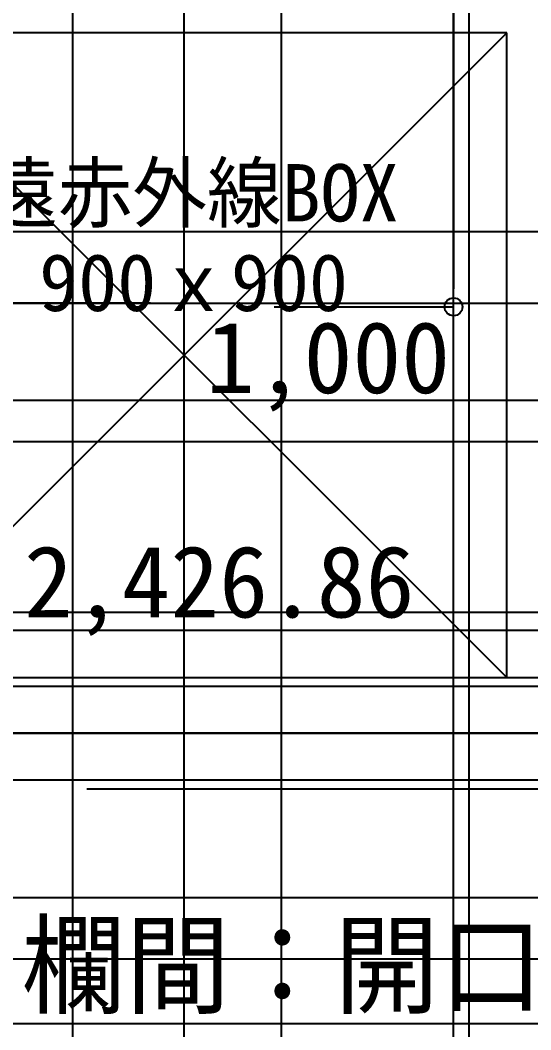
# Model space of a CAD drawing. Header units: metres. Extents: x 10861 to 26950, y 7268 to 22750.
# Drawn here: x 17141 to 17852, y 15141 to 16550 of the extents above; entities that cross this region are included whole.
import ezdxf

# ---------------------------------------------------------------- set-up
doc = ezdxf.new("R2010")
doc.units = ezdxf.units.M

msp = doc.modelspace()

# ---------------------------------------------------------------- linework, layer by layer
at = {"layer": 'GLID'}
for p, q in [((17369.1, 10010), (17369.1, 22205)), ((17504.7, 9325), (17504.7, 22205)), ((17744.7, 9325), (17744.7, 22205)), ((17766.3, 10010), (17766.3, 22205)), ((13514.7, 16255), (24358.1, 16255)), ((13514.7, 16155), (24358.1, 16155)), ((13514.7, 16020), (24358.1, 16020)), ((13514.7, 15699), (24358.1, 15699)), ((13514.7, 15555), (24358.1, 15555)), ((13953.4, 15325.5), (24358.1, 15325.5)), ((13801.7, 15240.1), (24358.1, 15240.1))]:
    msp.add_line(p, q, dxfattribs=at)
at = {"layer": 'WALL_NORMAL_1F'}
for p, q in [((17882.2, 15620), (16899.7, 15620)), ((16899.7, 15490), (17882.2, 15490))]:
    msp.add_line(p, q, dxfattribs=at)
at = {"layer": 'データ 001_1F'}
for p, q in [((17213.4, 16905), (17213.4, 14528.1)), ((17819.1, 16532.6), (16919.1, 16532.6)), ((16919.1, 16532.6), (17819.1, 15632.6)), ((16919.1, 15632.6), (17819.1, 16532.6)), ((17819.1, 15632.6), (17819.1, 16532.6)), ((17322.3, 16155), (11602.5, 16155)), ((16924.7, 15962.1), (17874.7, 15962.1)), ((16859.7, 15724.1), (19193.1, 15724.1)), ((16919.1, 15632.6), (17819.1, 15632.6)), ((26390, 15555), (11602.5, 15555)), ((17118.1, 15150), (18934.6, 15150))]:
    msp.add_line(p, q, dxfattribs=at)
at = {"layer": '建具(木製戸)_1F'}
for p, q in [((17744.7, 17710), (17744.7, 16175)), ((17744.7, 16150), (17744.7, 16175)), ((17494.7, 16150), (17744.7, 16150)), ((17494.7, 16150), (17494.7, 16150)), ((17744.7, 16150), (17744.7, 16150))]:
    msp.add_line(p, q, dxfattribs=at)
msp.add_circle((17744.7, 16150), 12.5, dxfattribs=at)
at = {"layer": '水平面_1F'}
for p, q in [((19172.7, 15632.5), (17233.4, 15632.5)), ((17233.4, 15477.5), (17902.1, 15477.5))]:
    msp.add_line(p, q, dxfattribs=at)

# ---------------------------------------------------------------- texts
at = {"layer": 'データ 001_1F'}
for s, height, p in [('遠赤外線BOX', 80, (17089, 16269.2)), ('900ｘ900', 80, (17167, 16144.2)), ('1,000', 100, (17399.7, 16029.6)), ('2,426.86', 100, (17145.9, 15716.6))]:
    msp.add_text(s, height=height, dxfattribs=at).set_placement(p)
msp.add_text('欄間：開口F/L+2050～天井まで', height=112, rotation=0, dxfattribs=at).set_placement((17142, 15175.5))

doc.saveas('drawing.dxf')
